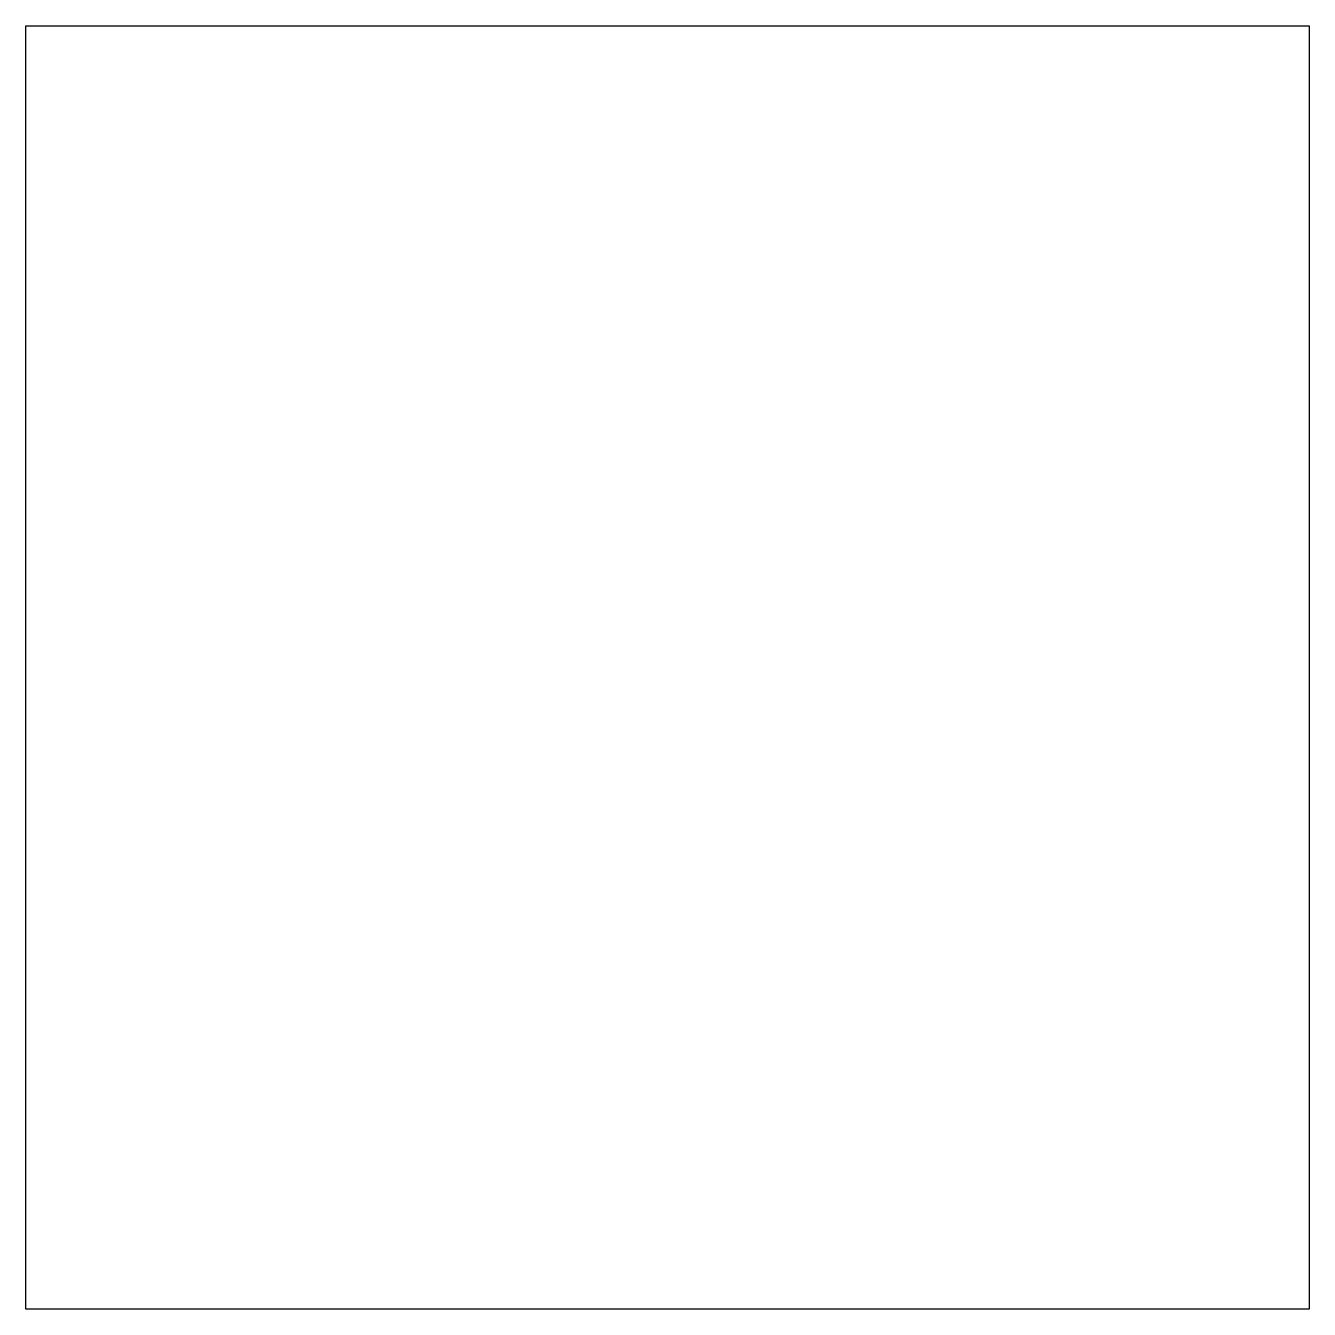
# Model space of a CAD drawing. Header units: metres. Extents: x 0 to 609, y 0 to 609.
import ezdxf

# ---------------------------------------------------------------- set-up
doc = ezdxf.new("R2010")
doc.units = ezdxf.units.M
doc.layers.add('OUTER', color=1, linetype='Continuous')

msp = doc.modelspace()

# ---------------------------------------------------------------- linework, layer by layer
at = {"layer": 'OUTER'}
msp.add_lwpolyline([(0, 0), (0, 609.346), (609.346, 609.346), (609.346, 0), (0, 0)], close=True, dxfattribs=at)

doc.saveas('drawing.dxf')
